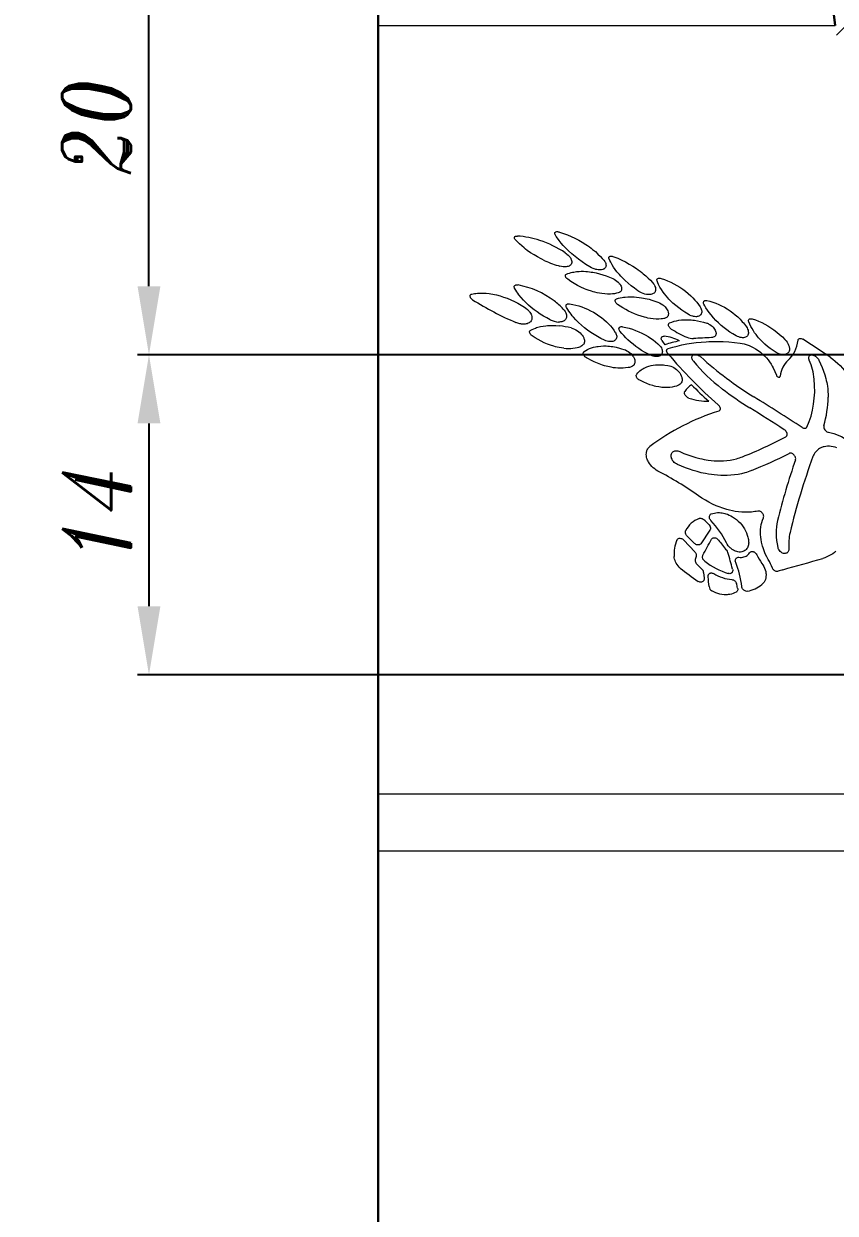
# Model space of a CAD drawing. Extents: x -180 to 858, y -94 to 522.
# Drawn here: x 64.2 to 99.7, y 164.9 to 217 of the extents above; entities that cross this region are included whole.
import ezdxf

# ---------------------------------------------------------------- set-up
doc = ezdxf.new("R2010")
doc.units = 0
doc.header["$LTSCALE"] = 7
doc.header["$MEASUREMENT"] = 0
doc.layers.get('0').update_dxf_attribs({"linetype": 'CONTINUOUS', "lineweight": 15})
doc.layers.add('3', color=3, linetype='CONTINUOUS', lineweight=30)
doc.layers.add('8', color=250, linetype='CONTINUOUS', lineweight=15)
doc.styles.add('ITALICT', font='ITALICT.shx', dxfattribs={"width": 0.8, "height": 3})
doc.dimstyles.get("Standard").update_dxf_attribs({"dimtxt": 3, "dimasz": 3, "dimexe": 0.5, "dimexo": 0.5, "dimgap": 0.8, "dimtad": 1, "dimdsep": 46, "dimtxsty": 'ITALICT', "dimcen": 0.09, "dimazin": 2, "dimtfac": 1, "dimtmove": 0, "dimatfit": 3, "dimfxl": 1, "dimtolj": 1, "dimtzin": 0, "dimarcsym": 0})

# ---------------------------------------------------------------- blocks, each defined once
blk = doc.blocks.new('*D28')
at = {"color": 0, "lineweight": -2, "transparency": 16777216}
for p, q in [((74.189, 279.468), (50.638, 279.468)), ((51.138, 276.468), (51.138, 35.768)), ((79.226, 32.768), (50.638, 32.768))]:
    blk.add_line(p, q, dxfattribs=at)
at = {"color": 0, "transparency": 16777216}
for points in [[(50.638, 276.468), (51.638, 276.468), (51.138, 279.468)], [(50.638, 35.768), (51.638, 35.768), (51.138, 32.768)]]:
    blk.add_solid(points, dxfattribs=at)
at = {"color": 0, "transparency": 16777216, "insert": (48.838, 156.118), "char_height": 3, "attachment_point": 5, "rotation": 90, "style": 'ITALICT'}
blk.add_mtext('\\A1;246.7{}{\\H0.71x;\\C3;%%p0.05}', dxfattribs=at)
blk = doc.blocks.new('*D42')
at = {"color": 0, "lineweight": -2, "transparency": 16777216}
for p, q in [((50.638, 279.468), (41.031, 279.468)), ((41.531, 276.468), (41.531, 5.318)), ((79.226, 2.318), (41.031, 2.318))]:
    blk.add_line(p, q, dxfattribs=at)
at = {"color": 0, "transparency": 16777216}
for points in [[(41.031, 276.468), (42.031, 276.468), (41.531, 279.468)], [(41.031, 5.318), (42.031, 5.318), (41.531, 2.318)]]:
    blk.add_solid(points, dxfattribs=at)
at = {"color": 0, "transparency": 16777216, "insert": (38.246, 140.893), "char_height": 3, "attachment_point": 5, "rotation": 90, "style": 'ITALICT'}
blk.add_mtext('\\A1;277.15{}{\\H0.71x;\\C3;\\S+0.08^ -0.07;}', dxfattribs=at)
blk = doc.blocks.new('*D44')
at = {"color": 0, "lineweight": -2, "transparency": 16777216}
blk.add_line((152.726, 168.994), (132.767, 168.994), dxfattribs=at)
at = {"color": 0, "transparency": 16777216}
blk.add_solid([(152.726, 169.494), (152.726, 168.494), (155.726, 168.994)], dxfattribs=at)
at = {"color": 0, "transparency": 16777216, "insert": (138.024, 171.294), "char_height": 3, "attachment_point": 5, "style": 'ITALICT'}
blk.add_mtext('\\A1;%%c152', dxfattribs=at)
blk = doc.blocks.new('*D57')
at = {"color": 0, "lineweight": -2, "transparency": 16777216}
for p, q in [((106.239, 279.356), (97.935, 277.439)), ((99.097, 274.628), (118.748, 189.513)), ((127.239, 188.395), (118.935, 186.478))]:
    blk.add_line(p, q, dxfattribs=at)
at = {"color": 0, "transparency": 16777216}
for points in [[(99.585, 274.741), (98.61, 274.516), (98.423, 277.551)], [(119.235, 189.626), (118.26, 189.401), (119.423, 186.59)]]:
    blk.add_solid(points, dxfattribs=at)
at = {"color": 0, "transparency": 16777216, "insert": (106.181, 254.172), "char_height": 3, "attachment_point": 5, "rotation": 283, "style": 'ITALICT'}
blk.add_mtext('\\A1;93.4', dxfattribs=at)
blk = doc.blocks.new('*D99')
at = {"color": 0, "lineweight": -2, "transparency": 16777216}
for p, q in [((98.54, 222.468), (69.189, 222.468)), ((69.689, 205.468), (69.689, 219.468)), ((108.243, 202.468), (69.189, 202.468))]:
    blk.add_line(p, q, dxfattribs=at)
at = {"color": 0, "transparency": 16777216}
for points in [[(69.189, 219.468), (70.189, 219.468), (69.689, 222.468)], [(69.189, 205.468), (70.189, 205.468), (69.689, 202.468)]]:
    blk.add_solid(points, dxfattribs=at)
at = {"color": 0, "transparency": 16777216, "insert": (67.389, 212.468), "char_height": 3, "attachment_point": 5, "rotation": 90, "style": 'ITALICT'}
blk.add_mtext('\\A1;20', dxfattribs=at)
blk = doc.blocks.new('*D100')
at = {"color": 0, "lineweight": -2, "transparency": 16777216}
for p, q in [((108.243, 202.468), (69.189, 202.468)), ((69.689, 199.468), (69.689, 191.468)), ((113.517, 188.468), (69.189, 188.468))]:
    blk.add_line(p, q, dxfattribs=at)
at = {"color": 0, "transparency": 16777216}
for points in [[(69.189, 199.468), (70.189, 199.468), (69.689, 202.468)], [(69.189, 191.468), (70.189, 191.468), (69.689, 188.468)]]:
    blk.add_solid(points, dxfattribs=at)
at = {"color": 0, "transparency": 16777216, "insert": (67.389, 195.468), "char_height": 3, "attachment_point": 5, "rotation": 90, "style": 'ITALICT'}
blk.add_mtext('\\A1;14', dxfattribs=at)

msp = doc.modelspace()

# ---------------------------------------------------------------- hatches: boundary and pattern name
at = {"layer": '8'}
h = msp.add_hatch(dxfattribs=at)
h.set_pattern_fill('ANSI31', color=256, scale=15)
h.paths.add_polyline_path([(119.6303, 209.1256), (108.9316, 202.1732, -0.1018383), (113.9639, 188.8142), (123.9633, 190.3573)])
h.paths.add_polyline_path([(116.1474, 224.2116), (99.0824, 222.1209), (99.7259, 216.8683, 0.1692406), (103.8513, 208.4829, -0.0524267), (108.552, 202.7614), (119.4627, 209.8516)])
h.paths.add_polyline_path([(111.3618, 244.9405), (96.5095, 243.1209), (98.9972, 222.8157), (115.9891, 224.8974)])
h.paths.add_polyline_path([(106.5761, 265.6694), (93.9367, 264.1209), (96.4244, 243.8157), (111.2034, 245.6263)])
h.paths.add_polyline_path([(105.3588, 270.9422), (104.628, 270.7735), (102.6207, 279.4683), (95.551, 279.4683, -0.4480524), (92.4524, 276.2359), (93.8515, 264.8157), (106.4178, 266.3552)])
h.paths.add_polyline_path([(124.4759, 271.4683), (123.7259, 271.4683), (123.7259, 279.4683), (111.2259, 279.4683), (110.9052, 279.1475), (112.423, 272.5731), (111.6922, 272.4044), (124.4759, 217.0321)])
h.paths.add_polyline_path([(103.3904, 279.4683), (102.6207, 279.4683), (104.628, 270.7735), (105.3588, 270.9422)], flags=17)
h.paths.add_polyline_path([(110.9052, 279.1475), (110.2798, 278.5222), (111.6922, 272.4044), (112.423, 272.5731)])
h.paths.add_polyline_path([(124.4759, 279.4683), (123.7259, 279.4683), (123.7259, 271.4683), (124.4759, 271.4683)], flags=17)
h.paths.add_polyline_path([(102.9455, 258.1823), (105.0312, 249.1485), (109.4158, 250.1607), (107.3302, 259.1945)], flags=24)
h.paths.add_polyline_path([(116.0254, 261.8609), (122.6255, 262.6129), (122.1161, 267.084), (115.516, 266.332)], flags=24)
h.paths.add_polyline_path([(98.469, 232.1671), (107.6142, 234.2784), (106.6019, 238.663), (97.4567, 236.5517)], flags=24)

# ---------------------------------------------------------------- linework, layer by layer
at = {"layer": '3'}
for p, q in [((79.7259, 279.4683), (79.7259, 2.3183)), ((92.3259, 277.2683), (99.7259, 216.8683))]:
    msp.add_line(p, q, dxfattribs=at)
at = {"layer": '8'}
for p, q in [((79.7259, 216.8683), (99.7259, 216.8683)), ((97.0053, 201.8948), (97.1498, 201.5757)), ((94.2408, 194.8023), (93.8462, 194.2083)), ((93.0928, 194.3685), (93.5774, 193.8568)), ((93.5729, 194.2194), (93.2427, 194.5399)), ((93.6381, 193.652), (93.6006, 193.5229)), ((93.6723, 193.3048), (93.8888, 193.0982)), ((93.9648, 192.9445), (93.9872, 192.6932)), ((79.7259, 183.2683), (114.4009, 183.2683)), ((79.7259, 180.7683), (114.4009, 180.7683))]:
    msp.add_line(p, q, dxfattribs=at)
for points in [[(85.7284, 207.4995), (85.7139, 207.517), (85.7015, 207.5358), (85.6936, 207.5515), (85.688, 207.5673), (85.6849, 207.5847), (85.6857, 207.6012), (85.6887, 207.6123), (85.6937, 207.6227), (85.7006, 207.6321), (85.7092, 207.6403), (85.7308, 207.653), (85.7489, 207.6593), (85.7685, 207.6633), (85.792, 207.6654), (85.8159, 207.6651)], [(87.4664, 207.7271), (87.4541, 207.7529), (87.4504, 207.7662), (87.4485, 207.7793), (87.4488, 207.7919), (87.4512, 207.8036), (87.4557, 207.814), (87.4621, 207.8234), (87.4703, 207.8318), (87.48, 207.8391), (87.5031, 207.8499), (87.5342, 207.8567), (87.5678, 207.8581), (87.6029, 207.8549), (87.6332, 207.8491), (87.6634, 207.8408)], [(88.98, 206.3194), (88.8132, 206.4237), (88.6504, 206.5332), (88.4922, 206.6479), (88.3391, 206.7675), (88.1916, 206.8918), (88.0505, 207.0206), (87.9825, 207.0865), (87.9164, 207.1535), (87.821, 207.2557), (87.7305, 207.36), (87.6454, 207.4663), (87.5661, 207.5742), (87.5146, 207.6504), (87.4664, 207.7271)], [(87.6634, 207.8408), (87.8337, 207.7832), (88.0027, 207.7188), (88.17, 207.6476), (88.3352, 207.5698), (88.4976, 207.4853), (88.6568, 207.3944), (88.8121, 207.2969), (88.8886, 207.2454), (88.9639, 207.1923), (89.0367, 207.1383), (89.1081, 207.0828), (89.2275, 206.9836), (89.342, 206.8797), (89.4506, 206.7715), (89.5267, 206.6889), (89.5987, 206.6042)], [(87.0212, 206.5869), (86.8587, 206.6653), (86.6995, 206.7501), (86.5441, 206.8409), (86.3932, 206.9375), (86.2472, 207.0396), (86.1763, 207.0927), (86.1069, 207.1471), (86.0059, 207.2311), (85.9087, 207.3179), (85.8161, 207.4074), (85.7284, 207.4995)], [(87.9126, 206.929), (87.9495, 206.9027), (87.985, 206.8749), (88.03, 206.8353), (88.0713, 206.7933), (88.1083, 206.7493), (88.1285, 206.7211), (88.1466, 206.6922), (88.1603, 206.667), (88.172, 206.6413), (88.1862, 206.5995), (88.194, 206.5579), (88.1948, 206.5175), (88.1924, 206.498), (88.1881, 206.4792), (88.1767, 206.4493), (88.1603, 206.422), (88.1392, 206.3977), (88.1138, 206.3766), (88.0948, 206.3644), (88.0745, 206.3537), (88.0301, 206.3367), (87.9876, 206.3264), (87.9429, 206.3201), (87.8964, 206.3178), (87.8607, 206.3184), (87.8245, 206.3209), (87.7512, 206.3313), (87.6778, 206.348)], [(89.5987, 206.6042), (89.6356, 206.5538), (89.6512, 206.5277), (89.6648, 206.5012), (89.6807, 206.461), (89.6905, 206.4209), (89.6938, 206.3817), (89.6899, 206.3442), (89.6829, 206.3194), (89.6722, 206.2962), (89.6583, 206.275), (89.6457, 206.2604), (89.6315, 206.2471), (89.6135, 206.2336), (89.5939, 206.2217), (89.5722, 206.2114), (89.5491, 206.2027), (89.5002, 206.1908), (89.4479, 206.1849), (89.397, 206.1845), (89.3448, 206.1887), (89.2916, 206.197), (89.2516, 206.2059), (89.2115, 206.2168), (89.1321, 206.2442), (89.0546, 206.2786), (88.98, 206.3194)], [(89.8266, 206.661), (89.818, 206.6877), (89.8162, 206.701), (89.8164, 206.7139), (89.8185, 206.7262), (89.8226, 206.7374), (89.8289, 206.7481), (89.8373, 206.7576), (89.8481, 206.7661), (89.8605, 206.773), (89.8742, 206.7784), (89.8891, 206.7822), (89.9214, 206.7855), (89.9559, 206.7836), (89.9986, 206.7755), (90.0409, 206.7618)], [(91.0796, 205.2737), (90.9342, 205.3786), (90.7931, 205.4885), (90.657, 205.6033), (90.5262, 205.7226), (90.4016, 205.8463), (90.3405, 205.911), (90.2812, 205.9767), (90.2265, 206.0405), (90.1736, 206.105), (90.0966, 206.2054), (90.0248, 206.3075), (89.9586, 206.4108), (89.8985, 206.5154), (89.8609, 206.5881), (89.8266, 206.661)], [(90.0409, 206.7618), (90.2115, 206.6914), (90.3803, 206.6142), (90.5467, 206.5303), (90.7104, 206.4397), (90.8708, 206.3426), (91.0273, 206.239), (91.105, 206.184), (91.1814, 206.1274), (91.2544, 206.0709), (91.326, 206.0129), (91.4322, 205.9219), (91.5348, 205.8276), (91.6334, 205.7301), (91.7276, 205.6295)], [(87.9625, 205.9962), (88.0292, 206.0234), (88.0983, 206.0471), (88.1696, 206.0675), (88.2244, 206.0805), (88.2803, 206.0917), (88.3945, 206.1088), (88.5117, 206.119), (88.6111, 206.1225), (88.7119, 206.1218), (88.8137, 206.1168), (88.8904, 206.1105), (88.9674, 206.102), (89.0452, 206.0913), (89.1232, 206.0785), (89.2687, 206.0492), (89.4145, 206.0131), (89.5602, 205.9702), (89.7051, 205.921), (89.8485, 205.8657), (89.9901, 205.8045)], [(85.6942, 205.3781), (85.6819, 205.4049), (85.6756, 205.4326), (85.6752, 205.4462), (85.6768, 205.4591), (85.6804, 205.4709), (85.6858, 205.4819), (85.6932, 205.4919), (85.7023, 205.5007), (85.7255, 205.515), (85.7528, 205.5241), (85.7822, 205.5281), (85.8135, 205.5279), (85.8454, 205.524)], [(88.0156, 205.7738), (87.9808, 205.8023), (87.951, 205.8344), (87.9385, 205.8516), (87.9282, 205.8695), (87.9177, 205.8959), (87.9133, 205.9225), (87.9139, 205.9352), (87.9163, 205.9472), (87.9261, 205.9674), (87.942, 205.984), (87.9625, 205.9962)], [(90.2272, 205.18), (90.1457, 205.1596), (90.0612, 205.1441), (89.9742, 205.1335), (89.885, 205.1276), (89.8246, 205.1261), (89.7634, 205.1266), (89.6395, 205.1332), (89.5139, 205.147), (89.4128, 205.1629), (89.3113, 205.1829), (89.2098, 205.2068), (89.1338, 205.2273), (89.058, 205.2497), (88.9073, 205.3004), (88.8289, 205.33), (88.7511, 205.3615), (88.597, 205.4303), (88.4458, 205.5063), (88.298, 205.5892), (88.1544, 205.6784), (88.0156, 205.7738)], [(89.9901, 205.8045), (90.0516, 205.7735), (90.111, 205.7377), (90.1672, 205.6975), (90.225, 205.6479), (90.2516, 205.6213), (90.2764, 205.5936), (90.3064, 205.555), (90.3321, 205.515), (90.3528, 205.4739), (90.3674, 205.434), (90.376, 205.3943), (90.378, 205.3552), (90.373, 205.3176), (90.3646, 205.2913), (90.3522, 205.267), (90.3362, 205.2452), (90.3223, 205.2309), (90.3068, 205.218), (90.2888, 205.206), (90.2693, 205.1957), (90.2272, 205.18)], [(91.7276, 205.6295), (91.774, 205.5726), (91.7945, 205.5428), (91.8129, 205.5124), (91.8375, 205.4627), (91.855, 205.4123), (91.8611, 205.3863), (91.865, 205.3607), (91.8664, 205.3372), (91.8659, 205.3143), (91.8635, 205.2932), (91.8591, 205.2728), (91.8504, 205.247), (91.8384, 205.2228), (91.8232, 205.2005), (91.8099, 205.1852), (91.795, 205.1711), (91.7609, 205.1469), (91.7278, 205.1304), (91.6918, 205.1178), (91.6534, 205.1091), (91.6235, 205.1049), (91.5926, 205.1027), (91.5288, 205.1037), (91.46, 205.1123), (91.3903, 205.1277), (91.3206, 205.1494), (91.2519, 205.1769), (91.1927, 205.2054), (91.1352, 205.2378), (91.0796, 205.2737)], [(91.9289, 205.7016), (91.9218, 205.7293), (91.9208, 205.743), (91.9217, 205.7562), (91.9246, 205.7686), (91.9293, 205.7799), (91.9356, 205.7898), (91.9435, 205.7985), (91.9637, 205.8126), (91.9878, 205.8215), (92.0046, 205.8246), (92.0225, 205.826), (92.0449, 205.8254), (92.0679, 205.8225), (92.1102, 205.8121)], [(93.2836, 204.2415), (93.1433, 204.3283), (93.0065, 204.4212), (92.8736, 204.52), (92.7453, 204.6243), (92.6222, 204.7337), (92.5048, 204.8478), (92.4485, 204.9065), (92.3939, 204.9663), (92.324, 205.0475), (92.2576, 205.1304), (92.1949, 205.2147), (92.1221, 205.3223), (92.056, 205.4319), (91.9976, 205.5427), (91.9609, 205.6221), (91.9289, 205.7016)], [(92.1102, 205.8121), (92.2495, 205.7638), (92.3878, 205.7089), (92.5248, 205.6474), (92.6598, 205.5797), (92.7926, 205.5058), (92.9225, 205.4259), (93.0492, 205.3403), (93.1719, 205.249), (93.2902, 205.1523), (93.4034, 205.0504), (93.4957, 204.9594), (93.5835, 204.8647), (93.6664, 204.7667), (93.7436, 204.6659), (93.8144, 204.5626)], [(83.8556, 204.8789), (83.8163, 204.9109), (83.7978, 204.9296), (83.7813, 204.9493), (83.7685, 204.9679), (83.7579, 204.9872), (83.7471, 205.0177), (83.7445, 205.0336), (83.7441, 205.0491), (83.746, 205.0633), (83.7502, 205.0766), (83.7565, 205.0885), (83.7649, 205.0994), (83.7755, 205.1092), (83.7878, 205.1177), (83.8154, 205.1297)], [(83.8154, 205.1297), (83.8742, 205.1409), (83.934, 205.1501), (83.9977, 205.1579), (84.0624, 205.1636), (84.1899, 205.1691), (84.3194, 205.1677), (84.4501, 205.1596), (84.5816, 205.1452), (84.6587, 205.1341), (84.7358, 205.1209), (84.8168, 205.1051), (84.8976, 205.0871), (85.0547, 205.0463), (85.2106, 204.9983), (85.3694, 204.9415), (85.5264, 204.8773), (85.6807, 204.8061), (85.832, 204.7281), (85.9795, 204.6435), (86.1228, 204.5524)], [(87.2446, 204.006), (87.0991, 204.0827), (86.9567, 204.1646), (86.8176, 204.2517), (86.6823, 204.3436), (86.5511, 204.4402), (86.4244, 204.5413), (86.3025, 204.6466), (86.1862, 204.7559), (86.078, 204.8668), (85.9758, 204.9815), (85.8806, 205.0994), (85.8358, 205.1595), (85.7931, 205.2203), (85.7418, 205.2987), (85.6942, 205.3781)], [(90.158, 204.9188), (90.2367, 204.9414), (90.3174, 204.9605), (90.3998, 204.9762), (90.4626, 204.9857), (90.5263, 204.9934), (90.6558, 205.0034), (90.7875, 205.0064), (90.9212, 205.0026), (91.0291, 204.9949), (91.1378, 204.9831), (91.2469, 204.9675), (91.328, 204.9534), (91.4092, 204.9373), (91.4925, 204.9187), (91.5759, 204.898), (91.705, 204.8619), (91.8337, 204.8209), (91.9617, 204.7753)], [(86.1228, 204.5524), (86.1895, 204.504), (86.2517, 204.4507), (86.3083, 204.3928), (86.3341, 204.3622), (86.358, 204.3307), (86.3863, 204.2874), (86.4103, 204.2429), (86.4293, 204.1975), (86.444, 204.1454), (86.4484, 204.1193), (86.4507, 204.0936), (86.4498, 204.0555), (86.4438, 204.0188), (86.4324, 203.9839), (86.4158, 203.9513), (86.3919, 203.9191), (86.3624, 203.8907), (86.3281, 203.8667), (86.2897, 203.847), (86.2461, 203.8312), (86.1998, 203.8201), (86.1516, 203.8133), (86.116, 203.8111), (86.08, 203.8109), (86.0402, 203.8128), (86.0001, 203.8169), (85.9585, 203.8232), (85.9168, 203.8317), (85.8728, 203.8427), (85.8291, 203.8559), (85.7455, 203.8869)], [(87.9644, 204.5429), (87.9513, 204.5703), (87.944, 204.5988), (87.9429, 204.6128), (87.9437, 204.6262), (87.9463, 204.6385), (87.9508, 204.6501), (87.9571, 204.6608), (87.9652, 204.6704), (87.9863, 204.6864), (88.012, 204.6972), (88.0402, 204.7028), (88.0706, 204.7038), (88.1018, 204.7009)], [(89.6208, 203.112), (89.4669, 203.1874), (89.316, 203.2693), (89.1684, 203.3574), (89.0245, 203.4514), (88.8849, 203.551), (88.7499, 203.6559), (88.6201, 203.7657), (88.4958, 203.8803), (88.3796, 203.9976), (88.2696, 204.1192), (88.2172, 204.1816), (88.1667, 204.2448), (88.1185, 204.3088), (88.0723, 204.3736), (88.0164, 204.4577), (87.9644, 204.5429)], [(88.1018, 204.7009), (88.2346, 204.6771), (88.3674, 204.6465), (88.4997, 204.6092), (88.6312, 204.5656), (88.7614, 204.5159), (88.89, 204.4602), (89.0165, 204.3988), (89.1406, 204.3318), (89.2617, 204.2594), (89.3794, 204.1818), (89.4933, 204.099), (89.6029, 204.0113), (89.7076, 203.9188), (89.8069, 203.8217), (89.8881, 203.734), (89.9644, 203.6431), (90.0352, 203.5493), (90.1, 203.4529)], [(90.2009, 204.6754), (90.1714, 204.6991), (90.145, 204.7257), (90.1227, 204.7544), (90.1064, 204.7838), (90.0963, 204.8144), (90.094, 204.8295), (90.0939, 204.8441), (90.097, 204.8617), (90.1037, 204.8778), (90.1139, 204.8919), (90.1337, 204.908), (90.158, 204.9188)], [(92.2225, 204.0546), (92.1677, 204.0468), (92.1121, 204.041), (91.9985, 204.0349), (91.8823, 204.0361), (91.7642, 204.0441), (91.6446, 204.0588), (91.5241, 204.0797), (91.4515, 204.0951), (91.3789, 204.1126), (91.2338, 204.1537), (91.0893, 204.2023), (90.9459, 204.2581), (90.8041, 204.3207), (90.6788, 204.3823), (90.5554, 204.4489), (90.4343, 204.5201), (90.316, 204.5957), (90.2009, 204.6754)], [(91.9617, 204.7753), (92.0357, 204.7434), (92.1075, 204.7042), (92.1757, 204.6582), (92.2081, 204.6328), (92.2391, 204.606), (92.278, 204.5681), (92.3137, 204.5281), (92.3454, 204.486), (92.3751, 204.4381), (92.3987, 204.3888), (92.4152, 204.3389), (92.4205, 204.3141), (92.4236, 204.2895), (92.4241, 204.2514), (92.4187, 204.2149), (92.4073, 204.1809), (92.3901, 204.1499), (92.368, 204.1231), (92.3411, 204.1003), (92.3101, 204.0818), (92.2758, 204.0676), (92.2497, 204.06), (92.2225, 204.0546)], [(93.8144, 204.5626), (93.842, 204.5152), (93.8636, 204.4666), (93.8784, 204.4178), (93.8831, 204.3936), (93.8857, 204.3699), (93.8852, 204.3291), (93.8783, 204.2907), (93.8647, 204.2554), (93.8449, 204.224), (93.8191, 204.197), (93.7892, 204.1755), (93.7549, 204.1587), (93.7172, 204.1467), (93.6767, 204.1393), (93.6485, 204.1369), (93.6196, 204.1364), (93.5603, 204.141), (93.5256, 204.1467), (93.4905, 204.1546), (93.4203, 204.1765), (93.3509, 204.2057), (93.2836, 204.2415)], [(93.9786, 204.6902), (93.9667, 204.7186), (93.9605, 204.7473), (93.9612, 204.7742), (93.9684, 204.7968), (93.9821, 204.8158), (94.0007, 204.83), (94.024, 204.8394), (94.0505, 204.844), (94.0788, 204.8439), (94.1075, 204.8398)], [(95.3859, 203.3018), (95.2498, 203.3813), (95.1163, 203.4671), (94.9858, 203.5588), (94.859, 203.6561), (94.7362, 203.7585), (94.6179, 203.8657), (94.5047, 203.9774), (94.397, 204.0932), (94.2954, 204.2126), (94.2147, 204.3165), (94.1391, 204.4226), (94.0692, 204.5305), (94.0222, 204.6101), (93.9786, 204.6902)], [(94.1075, 204.8398), (94.2371, 204.8093), (94.3669, 204.7711), (94.4963, 204.7255), (94.6249, 204.6729), (94.7522, 204.6133), (94.8776, 204.5471), (95.0006, 204.4745), (95.1207, 204.3958), (95.2374, 204.3111), (95.3502, 204.2209), (95.4583, 204.1253), (95.5613, 204.0247), (95.66, 203.9179), (95.7073, 203.8622), (95.7529, 203.8055), (95.7959, 203.7488), (95.8369, 203.6912)], [(87.8214, 204.4694), (87.8635, 204.4196), (87.9001, 204.3669), (87.93, 204.3121), (87.9496, 204.2638), (87.9623, 204.2151), (87.966, 204.1908), (87.9677, 204.1668), (87.9668, 204.1353), (87.9621, 204.1048), (87.9537, 204.0756), (87.9382, 204.0423), (87.9174, 204.012), (87.8915, 203.9852), (87.8611, 203.9621), (87.8387, 203.9488), (87.8149, 203.9374), (87.7889, 203.9275), (87.7617, 203.9194), (87.7053, 203.9087), (87.6631, 203.905), (87.6202, 203.9045)], [(92.4775, 203.8623), (92.5737, 203.9017), (92.6739, 203.9346), (92.7778, 203.9612), (92.8848, 203.9815), (92.9945, 203.9958), (93.0877, 204.0032), (93.1822, 204.0065), (93.2778, 204.0059), (93.3493, 204.003), (93.4212, 203.998), (93.4953, 203.9908), (93.5697, 203.9815), (93.7019, 203.96), (93.8343, 203.9324), (93.9668, 203.8988), (94.0994, 203.8592)], [(95.941, 203.9061), (95.9323, 203.9351), (95.9296, 203.9637), (95.9335, 203.99), (95.9435, 204.0115), (95.9592, 204.0285), (95.9795, 204.0405), (96.004, 204.0476), (96.0311, 204.0496), (96.0597, 204.0469), (96.0888, 204.04)], [(96.0888, 204.04), (96.2294, 203.9932), (96.3695, 203.9387), (96.5086, 203.8767), (96.6462, 203.8074), (96.7817, 203.7312), (96.9148, 203.6482), (97.0449, 203.5587), (97.1715, 203.463), (97.2941, 203.3615), (97.4123, 203.2544), (97.5254, 203.142)], [(86.4616, 203.299), (86.4243, 203.3287), (86.406, 203.3468), (86.3895, 203.366), (86.3776, 203.3827), (86.3673, 203.4001), (86.3551, 203.4289), (86.349, 203.4585), (86.3487, 203.4729), (86.3503, 203.4867), (86.359, 203.5106), (86.3747, 203.5312), (86.3959, 203.5468)], [(86.3959, 203.5468), (86.4617, 203.5807), (86.5299, 203.6115), (86.6002, 203.6392), (86.6543, 203.658), (86.7094, 203.675), (86.8224, 203.7041), (86.9387, 203.7266), (87.0576, 203.7428), (87.1299, 203.7495), (87.2029, 203.7541), (87.2766, 203.7566), (87.3508, 203.7571), (87.5001, 203.7521), (87.6534, 203.7391)], [(88.1667, 203.6429), (88.238, 203.6208), (88.308, 203.5926), (88.376, 203.5587), (88.4412, 203.5195), (88.5029, 203.4753), (88.5604, 203.4265), (88.6126, 203.3734), (88.6529, 203.3242), (88.6878, 203.2722), (88.717, 203.2163), (88.7287, 203.1878), (88.7382, 203.159), (88.7479, 203.1159), (88.7518, 203.0733), (88.7495, 203.0319), (88.7408, 202.9924), (88.7305, 202.9653), (88.7169, 202.94), (88.7002, 202.9166), (88.6856, 202.9005), (88.6695, 202.8856), (88.6329, 202.86), (88.5915, 202.8399)], [(90.1, 203.4529), (90.116, 203.4257), (90.1299, 203.3979), (90.145, 203.3602), (90.1555, 203.3223), (90.1611, 203.2846), (90.1611, 203.2446), (90.1545, 203.2065), (90.1411, 203.1709), (90.1212, 203.139), (90.0953, 203.1116), (90.0641, 203.0888), (90.0285, 203.0709), (89.9894, 203.0581), (89.9618, 203.0523), (89.9332, 203.0485), (89.9022, 203.0468), (89.8705, 203.0471), (89.8079, 203.0535), (89.7448, 203.0669), (89.6822, 203.0866), (89.6208, 203.112)], [(90.3026, 203.5041), (90.2816, 203.5356), (90.2667, 203.5691), (90.2622, 203.586), (90.2599, 203.6027), (90.2605, 203.6231), (90.2653, 203.6424), (90.2741, 203.6598), (90.2831, 203.6711), (90.294, 203.6808), (90.3068, 203.689), (90.321, 203.6954), (90.3521, 203.7031), (90.3859, 203.7047), (90.4208, 203.7009)], [(91.6567, 202.4487), (91.5198, 202.5149), (91.3851, 202.5871), (91.2532, 202.665), (91.1243, 202.7483), (90.9987, 202.8366), (90.877, 202.9297), (90.7594, 203.0274), (90.6464, 203.1294), (90.5544, 203.219), (90.4662, 203.3116), (90.382, 203.4068), (90.3026, 203.5041)], [(90.4208, 203.7009), (90.564, 203.6712), (90.7068, 203.6341), (90.8491, 203.5897), (90.9902, 203.5383), (91.1297, 203.4803), (91.2671, 203.4157), (91.4022, 203.3449), (91.5344, 203.2679), (91.6468, 203.1961), (91.7565, 203.1199), (91.8631, 203.0394), (91.9662, 202.9549)], [(92.5515, 203.5986), (92.5195, 203.622), (92.4903, 203.6488), (92.4652, 203.6782), (92.4456, 203.7091), (92.4319, 203.7417), (92.4277, 203.7581), (92.4256, 203.7741), (92.4257, 203.789), (92.4278, 203.8033), (92.432, 203.8165), (92.4382, 203.8286), (92.4459, 203.8391), (92.4551, 203.8483), (92.4775, 203.8623)], [(94.0994, 203.8592), (94.1324, 203.8475), (94.1652, 203.8338), (94.1984, 203.8176), (94.2311, 203.7994), (94.2927, 203.7585), (94.3365, 203.723), (94.3771, 203.6843), (94.4138, 203.6426), (94.4459, 203.5983), (94.4719, 203.5534), (94.4918, 203.5073), (94.5048, 203.4607), (94.5084, 203.4375), (94.5099, 203.4145), (94.5094, 203.3927), (94.5068, 203.3716), (94.5026, 203.3527), (94.4965, 203.3349), (94.485, 203.3119), (94.4703, 203.2913), (94.4525, 203.273), (94.422, 203.2512), (94.3868, 203.2354), (94.3481, 203.2253), (94.3066, 203.2209)], [(95.8369, 203.6912), (95.8669, 203.6434), (95.8917, 203.594), (95.9105, 203.5439), (95.9225, 203.4943), (95.9272, 203.4479), (95.9247, 203.4035), (95.9206, 203.3818), (95.9147, 203.3611), (95.9072, 203.3423), (95.8981, 203.3247), (95.8793, 203.2981), (95.8563, 203.2749), (95.8294, 203.2554), (95.7995, 203.24), (95.759, 203.2267), (95.7148, 203.2191), (95.6681, 203.2173), (95.62, 203.2209), (95.5616, 203.2317), (95.5023, 203.2493), (95.4434, 203.2728), (95.3859, 203.3018)], [(97.1388, 202.5723), (97.0099, 202.6533), (96.8841, 202.7415), (96.762, 202.8366), (96.6441, 202.9379), (96.5312, 203.0451), (96.4239, 203.1574), (96.3726, 203.2154), (96.3229, 203.2744), (96.2595, 203.3548), (96.1995, 203.4366), (96.1431, 203.5199), (96.0843, 203.6151), (96.0308, 203.7114), (95.9829, 203.8085), (95.941, 203.9061)], [(87.8421, 202.7585), (87.7463, 202.7706), (87.6502, 202.7868), (87.5541, 202.8069), (87.4821, 202.8244), (87.4103, 202.844), (87.2675, 202.8889), (87.1263, 202.9412), (86.9872, 203.0004), (86.8508, 203.0662), (86.7175, 203.1381), (86.5876, 203.2158), (86.4616, 203.299)], [(91.9662, 202.9549), (92.0108, 202.9134), (92.0515, 202.8684), (92.0872, 202.8204), (92.1166, 202.7705), (92.1386, 202.7207), (92.1469, 202.6955), (92.1532, 202.6703), (92.1584, 202.6369), (92.1596, 202.604), (92.1567, 202.5722), (92.1482, 202.5376), (92.1342, 202.5056), (92.1148, 202.4769), (92.0905, 202.4519), (92.0618, 202.4311), (92.0427, 202.4207), (92.0223, 202.4118), (91.9987, 202.4039), (91.9741, 202.3979), (91.9229, 202.3914), (91.8696, 202.3918), (91.8151, 202.3984), (91.76, 202.4108), (91.7079, 202.4276), (91.6567, 202.4487)], [(92.1391, 203.1009), (92.1292, 203.1191), (92.1213, 203.138), (92.1144, 203.1636), (92.1122, 203.1886), (92.1153, 203.2118), (92.1248, 203.2343), (92.1405, 203.2534), (92.1612, 203.2678), (92.1854, 203.2771), (92.2122, 203.2817), (92.2405, 203.2818)], [(92.4141, 202.74), (92.6128, 202.8009), (92.8144, 202.8551), (93.0188, 202.9025), (93.2255, 202.9433), (93.4345, 202.9774), (93.6454, 203.0052), (93.8581, 203.0265), (94.0723, 203.0416), (94.1947, 203.0473), (94.3174, 203.0511), (94.442, 203.0528), (94.5668, 203.0526), (94.816, 203.0462), (95.0661, 203.032), (95.317, 203.01), (95.5684, 202.9804)], [(95.5684, 202.9804), (95.6529, 202.9664), (95.7381, 202.9472), (95.8234, 202.9227), (95.9085, 202.8934), (95.965, 202.8711), (96.0212, 202.8469), (96.1322, 202.7923), (96.2408, 202.7303), (96.3464, 202.6612), (96.4483, 202.5854), (96.5457, 202.5033), (96.6309, 202.4227), (96.7113, 202.3377), (96.7863, 202.2484), (96.8554, 202.1555), (96.918, 202.0593), (96.9643, 201.9777), (97.0053, 201.8948)], [(97.5254, 203.142), (97.5753, 203.0855), (97.6196, 203.0253), (97.657, 202.9629), (97.6729, 202.931), (97.6868, 202.8989), (97.6985, 202.8668), (97.7081, 202.8347), (97.7151, 202.8035), (97.7198, 202.7728), (97.7223, 202.7244), (97.7182, 202.6782), (97.7074, 202.6349), (97.6899, 202.5957), (97.6743, 202.5715), (97.6556, 202.5497), (97.6343, 202.5306), (97.6166, 202.518), (97.5976, 202.5069), (97.566, 202.4931), (97.5319, 202.4831), (97.4958, 202.4771), (97.4676, 202.475), (97.4387, 202.475), (97.3791, 202.4809), (97.318, 202.4944), (97.2567, 202.5147), (97.1972, 202.5407), (97.1388, 202.5723)], [(98.1045, 203.1134), (98.1102, 203.1357), (98.1211, 203.155), (98.1364, 203.1699), (98.1557, 203.1803), (98.1782, 203.1861), (98.2027, 203.1872), (98.2208, 203.1854), (98.2394, 203.1814), (98.2773, 203.1679), (98.3141, 203.1478)], [(88.8345, 202.3426), (88.8028, 202.3639), (88.7736, 202.3884), (88.748, 202.4156), (88.7336, 202.4344), (88.7212, 202.4543), (88.7084, 202.4821), (88.7006, 202.5104), (88.6988, 202.5379), (88.7006, 202.5516), (88.7042, 202.5648), (88.7097, 202.5774), (88.717, 202.5889), (88.7259, 202.5991), (88.7363, 202.608)], [(88.7363, 202.608), (88.8097, 202.6573), (88.8878, 202.7011), (88.9701, 202.7393), (89.0561, 202.772), (89.1455, 202.7992), (89.2377, 202.8211), (89.2941, 202.8317), (89.3513, 202.8404), (89.4677, 202.8525), (89.5862, 202.8576), (89.7063, 202.8559), (89.7765, 202.8519), (89.847, 202.8459), (89.9188, 202.8376), (89.9906, 202.8273), (90.1336, 202.8007), (90.2768, 202.7664), (90.3754, 202.7383), (90.4734, 202.7068)], [(90.4734, 202.7068), (90.5393, 202.6811), (90.6034, 202.6494), (90.665, 202.6123), (90.7232, 202.57), (90.7773, 202.5232), (90.8265, 202.4721), (90.8697, 202.4173), (90.8893, 202.3878), (90.9069, 202.3575), (90.9218, 202.3276), (90.9346, 202.2971), (90.9491, 202.2503), (90.9574, 202.2034), (90.9588, 202.1575), (90.9529, 202.1134), (90.9472, 202.0925), (90.9397, 202.0725), (90.9304, 202.0535), (90.9194, 202.0355), (90.9066, 202.0185), (90.8923, 202.0028), (90.8591, 201.9755), (90.8207, 201.9537), (90.7944, 201.9429), (90.7665, 201.9343)], [(92.3988, 202.5261), (92.3749, 202.5592), (92.3574, 202.5943), (92.3515, 202.6123), (92.3478, 202.6303), (92.3468, 202.6555), (92.3511, 202.6794), (92.3608, 202.7006), (92.3748, 202.7174), (92.3929, 202.7307), (92.4141, 202.74)], [(93.5169, 202.1946), (93.495, 202.2248), (93.4768, 202.2566), (93.4633, 202.2888), (93.455, 202.3213), (93.4523, 202.3554), (93.4536, 202.3718), (93.4567, 202.3877), (93.4617, 202.4025), (93.4685, 202.4164), (93.4825, 202.4357), (93.5002, 202.4517), (93.5212, 202.4641), (93.5391, 202.471), (93.5583, 202.476), (93.5794, 202.479), (93.6013, 202.4798), (93.6451, 202.4758), (93.6914, 202.4643), (93.7368, 202.446), (93.7809, 202.4216), (93.8105, 202.4011), (93.8383, 202.3784)], [(98.5901, 202.2383), (98.5813, 202.2622), (98.5747, 202.2862), (98.5698, 202.3181), (98.5695, 202.3488), (98.5741, 202.3772), (98.5843, 202.4036), (98.6001, 202.426), (98.6208, 202.4436), (98.6457, 202.4561), (98.6713, 202.4628), (98.6987, 202.4651), (98.7275, 202.4633), (98.7495, 202.4592), (98.7719, 202.453), (98.7959, 202.4442), (98.8199, 202.4332), (98.8669, 202.4055), (98.9106, 202.3714), (98.9412, 202.3415), (98.969, 202.3087), (98.9918, 202.2761), (99.0108, 202.2421)], [(90.7665, 201.9343), (90.7142, 201.9217), (90.6609, 201.9109), (90.5518, 201.8946), (90.4399, 201.8852), (90.3259, 201.8826), (90.2102, 201.8864), (90.1128, 201.8943), (90.0149, 201.9064), (89.9168, 201.9225), (89.8447, 201.9368), (89.7726, 201.953), (89.6974, 201.9721), (89.6224, 201.9933), (89.5466, 202.0168), (89.4712, 202.0423), (89.3218, 202.099), (89.1743, 202.1631), (89.029, 202.2342), (88.931, 202.2869), (88.8345, 202.3426)], [(91.0367, 201.6225), (91.0804, 201.6745), (91.1278, 201.7233), (91.1788, 201.7687), (91.2331, 201.8106), (91.2703, 201.8361), (91.3089, 201.8602), (91.3501, 201.8834), (91.3926, 201.905), (91.4794, 201.9426), (91.57, 201.9738), (91.6641, 201.9987), (91.7611, 202.0175), (91.8539, 202.0295), (91.9485, 202.0363), (92.0449, 202.0382), (92.1424, 202.0352), (92.2078, 202.0305), (92.2734, 202.0239), (92.4048, 202.0045)], [(92.4048, 202.0045), (92.4698, 201.9896), (92.5344, 201.9683), (92.5978, 201.9411), (92.6594, 201.9083), (92.7186, 201.8706), (92.7746, 201.8282), (92.8276, 201.7809), (92.876, 201.7296), (92.9192, 201.6747), (92.9565, 201.6166), (92.9862, 201.5573), (92.9981, 201.5271), (93.0079, 201.4968), (93.0174, 201.457), (93.0229, 201.4172), (93.0241, 201.3781), (93.0195, 201.3324), (93.0082, 201.2891), (92.99, 201.249), (92.9654, 201.2129), (92.9354, 201.1822), (92.9003, 201.1567), (92.8608, 201.1366)], [(99.0108, 202.2421), (99.0867, 202.0813), (99.1554, 201.9191), (99.2167, 201.7559), (99.2701, 201.592), (99.3157, 201.4279), (99.3354, 201.3455), (99.3531, 201.2633), (99.3685, 201.1818), (99.3818, 201.1006), (99.3978, 200.9787), (99.4087, 200.8577), (99.4147, 200.7376), (99.4155, 200.6188)], [(99.5045, 202.3617), (99.6187, 202.2798), (99.7297, 202.1914), (99.837, 202.0968), (99.9401, 201.9966), (100.0383, 201.8912), (100.1314, 201.781), (100.2187, 201.6665), (100.2999, 201.5482), (100.3743, 201.4267), (100.4416, 201.3026), (100.5013, 201.1765), (100.5282, 201.1128), (100.553, 201.0489), (100.5748, 200.9871), (100.5947, 200.925), (100.618, 200.8422), (100.6374, 200.7595), (100.6529, 200.6775)], [(91.1667, 201.3565), (91.1351, 201.3758), (91.1055, 201.3985), (91.0789, 201.4241), (91.0633, 201.4422), (91.0496, 201.4613), (91.0345, 201.488), (91.0235, 201.5156), (91.0175, 201.5436), (91.0172, 201.5723), (91.0237, 201.5993), (91.0367, 201.6225)], [(97.1498, 201.5757), (97.16, 201.5573), (97.1731, 201.5402), (97.1919, 201.522), (97.2133, 201.5073), (97.2359, 201.497), (97.2574, 201.492), (97.2781, 201.4924), (97.296, 201.4987), (97.3067, 201.5075), (97.3142, 201.5194), (97.318, 201.5336)], [(92.8608, 201.1366), (92.7743, 201.1043), (92.6839, 201.0784), (92.5901, 201.0588), (92.4936, 201.0456), (92.3947, 201.0383), (92.3109, 201.0369), (92.2261, 201.0395), (92.1406, 201.0459), (92.076, 201.0532), (92.0112, 201.0626), (91.8813, 201.0873), (91.8137, 201.1033), (91.7461, 201.1212), (91.6117, 201.1628), (91.4783, 201.2118), (91.3462, 201.2679), (91.2559, 201.3107), (91.1667, 201.3565)], [(93.3146, 200.5793), (93.2774, 200.5948), (93.2419, 200.6156), (93.2093, 200.6408), (93.1801, 200.6701), (93.1556, 200.7024), (93.1367, 200.7372), (93.1251, 200.7722), (93.1219, 200.7906), (93.1209, 200.8087), (93.1221, 200.8248), (93.1254, 200.84), (93.1304, 200.8534), (93.1371, 200.8657)], [(94.626, 200.0101), (94.6508, 200.0214), (94.6664, 200.0333), (94.6794, 200.048), (94.6893, 200.065), (94.6946, 200.0789), (94.6979, 200.0936), (94.6994, 200.1097), (94.699, 200.1264), (94.6925, 200.1608), (94.6796, 200.1944), (94.6605, 200.2275), (94.6362, 200.2584), (94.6081, 200.286)], [(98.2825, 199.2898), (98.307, 199.2758), (98.3323, 199.2649), (98.3649, 199.2562), (98.3971, 199.2538), (98.4271, 199.2584), (98.4404, 199.2633), (98.4528, 199.2699), (98.464, 199.2783), (98.474, 199.2882), (98.4824, 199.2994), (98.4891, 199.3118)], [(99.2262, 199.3689), (99.2208, 199.3376), (99.2208, 199.3196), (99.2227, 199.3012), (99.232, 199.2639), (99.2483, 199.2262), (99.2704, 199.1904), (99.2974, 199.1579), (99.3285, 199.1295), (99.3611, 199.1073), (99.3958, 199.091), (99.4307, 199.0817)], [(97.5665, 198.8872), (97.5827, 198.898), (97.5966, 198.9119), (97.6075, 198.9284), (97.6139, 198.9432), (97.6183, 198.9592), (97.6207, 198.9766), (97.621, 198.9947), (97.6158, 199.0311), (97.6028, 199.0692), (97.5831, 199.1058), (97.5578, 199.1397), (97.5278, 199.1698), (97.4943, 199.1951)], [(99.4307, 199.0817), (99.4874, 199.0719), (99.5441, 199.06), (99.6025, 199.0457), (99.6608, 199.0293), (99.7756, 198.9909), (99.8896, 198.9447), (100.0023, 198.8912), (100.1133, 198.8306), (100.2221, 198.7632), (100.3285, 198.6894), (100.4208, 198.6186), (100.5107, 198.5432), (100.5977, 198.4636), (100.6815, 198.3801)], [(91.9652, 197.3866), (91.893, 197.4287), (91.8243, 197.4766), (91.7595, 197.53), (91.6993, 197.5883), (91.6443, 197.651), (91.595, 197.7174), (91.5522, 197.787), (91.5327, 197.8242), (91.5153, 197.862), (91.5002, 197.8993), (91.4873, 197.937), (91.4719, 197.9949), (91.462, 198.0528), (91.4578, 198.1104), (91.4597, 198.1671), (91.4687, 198.2261), (91.476, 198.2547), (91.4852, 198.2825), (91.5004, 198.3181), (91.5189, 198.3518), (91.5406, 198.3835), (91.5752, 198.4228), (91.6149, 198.4571)], [(92.8237, 197.6698), (92.7737, 197.6959), (92.7264, 197.728), (92.6827, 197.7651), (92.6437, 197.8063), (92.6102, 197.8505), (92.5825, 197.8977), (92.5612, 197.947), (92.5533, 197.9722), (92.5474, 197.9975), (92.5427, 198.0312), (92.5419, 198.0646), (92.5455, 198.0971), (92.5549, 198.1329), (92.5702, 198.166), (92.5908, 198.1955), (92.6164, 198.2205), (92.6463, 198.2405), (92.6741, 198.2532), (92.704, 198.2623), (92.7352, 198.2678), (92.7834, 198.2694), (92.8331, 198.2637), (92.8826, 198.2513), (92.9309, 198.233)], [(99.7988, 198.3977), (99.7182, 198.4249), (99.6373, 198.4459), (99.5547, 198.461), (99.4728, 198.4691), (99.3921, 198.4701), (99.3132, 198.4637), (99.2368, 198.45), (99.1996, 198.4403), (99.1633, 198.4287), (99.1279, 198.4153), (99.0936, 198.4001), (99.0409, 198.372), (98.9912, 198.3393), (98.9448, 198.3023), (98.9017, 198.261), (98.8624, 198.2157), (98.8398, 198.1856), (98.8188, 198.1541), (98.7993, 198.121), (98.7812, 198.0866), (98.7503, 198.0146)], [(92.9309, 198.233), (93.1032, 198.1596), (93.2767, 198.0929), (93.4513, 198.033), (93.6269, 197.9803), (93.8033, 197.9349), (93.894, 197.9146), (93.9848, 197.8963), (94.0726, 197.8807), (94.1603, 197.867), (94.2936, 197.8502), (94.4264, 197.8383), (94.5583, 197.8315), (94.6891, 197.8298), (94.8371, 197.8342), (94.983, 197.8456), (95.1264, 197.8641), (95.267, 197.8897), (95.4043, 197.9225), (95.4719, 197.9417), (95.5384, 197.9628), (95.6035, 197.9855), (95.6675, 198.01)], [(97.9874, 197.8783), (97.9936, 197.9055), (97.9947, 197.9349), (97.9907, 197.9649), (97.9813, 197.9969), (97.9671, 198.0282), (97.9489, 198.0579), (97.9271, 198.0852), (97.902, 198.1099), (97.8746, 198.1311), (97.8461, 198.1478), (97.8161, 198.1601), (97.7859, 198.1675), (97.7574, 198.1694), (97.7299, 198.1658), (97.705, 198.1567)], [(96.0548, 197.4038), (95.9855, 197.377), (95.915, 197.3519), (95.8434, 197.3286), (95.7707, 197.3071), (95.6229, 197.2695), (95.4717, 197.2392), (95.3176, 197.216), (95.1608, 197.2), (95.0018, 197.191), (94.8611, 197.1888), (94.7192, 197.1919), (94.5763, 197.2), (94.4326, 197.2132), (94.3043, 197.2291), (94.1757, 197.2488), (94.0469, 197.2722), (93.9502, 197.2922), (93.8535, 197.3142), (93.6822, 197.3581), (93.5113, 197.408), (93.3409, 197.4638), (93.1714, 197.5253), (92.9968, 197.5947), (92.8237, 197.6698)], [(96.3356, 195.6335), (96.2689, 195.62), (96.2014, 195.6083), (96.1332, 195.5987), (96.0644, 195.591), (95.9252, 195.5815), (95.7841, 195.5797), (95.6414, 195.5855), (95.4979, 195.5987), (95.3536, 195.619), (95.2272, 195.6426), (95.1008, 195.6714), (94.9747, 195.7052), (94.8491, 195.744), (94.7665, 195.7722), (94.6842, 195.8024), (94.6008, 195.8353), (94.518, 195.8701), (94.3584, 195.9433), (94.201, 196.0237), (94.0461, 196.1109), (93.8942, 196.2043), (93.7456, 196.3038)], [(96.5828, 195.3339), (96.5894, 195.3522), (96.5936, 195.3716), (96.5952, 195.4048), (96.5907, 195.4392), (96.5805, 195.4732), (96.5654, 195.5057), (96.5477, 195.5335), (96.5267, 195.559), (96.5029, 195.5818), (96.4772, 195.601), (96.4494, 195.6167), (96.4205, 195.6282), (96.3918, 195.6348), (96.3631, 195.6367), (96.3356, 195.6335)], [(93.774, 195.3103), (93.8044, 195.3175), (93.8367, 195.3184), (93.8693, 195.3136), (93.9025, 195.3028), (93.9344, 195.2869), (93.9639, 195.2666)], [(94.2866, 195.2218), (94.2631, 195.2508), (94.2438, 195.2827), (94.2297, 195.3163), (94.2213, 195.3501), (94.2189, 195.3843), (94.2229, 195.417), (94.2333, 195.4464), (94.2504, 195.4725), (94.2731, 195.4933), (94.298, 195.5069)], [(94.298, 195.5069), (94.3652, 195.5307), (94.4349, 195.5485), (94.5067, 195.5603), (94.5801, 195.5662), (94.6545, 195.5664), (94.717, 195.5621), (94.7797, 195.5541), (94.8424, 195.5423), (94.8892, 195.531), (94.9358, 195.5178), (95.0102, 195.4925), (95.0836, 195.4624), (95.1555, 195.4277), (95.2256, 195.3886), (95.2714, 195.3603), (95.3161, 195.3302), (95.4024, 195.265), (95.4841, 195.1935), (95.5606, 195.1163), (95.6314, 195.0339), (95.696, 194.9469), (95.7516, 194.8601), (95.8007, 194.7701), (95.843, 194.6774), (95.8782, 194.5825), (95.9058, 194.4861), (95.9166, 194.4373), (95.9255, 194.3883), (95.9322, 194.3398), (95.9368, 194.2913)], [(96.7964, 193.5156), (96.728, 193.6397), (96.6664, 193.767), (96.6121, 193.8968), (96.5653, 194.0288), (96.5448, 194.0953), (96.5264, 194.1622), (96.5002, 194.2741), (96.4798, 194.3864), (96.4655, 194.4985), (96.4574, 194.6102), (96.4557, 194.721), (96.4605, 194.8305), (96.4717, 194.9364), (96.4895, 195.0402), (96.514, 195.1415), (96.545, 195.2396), (96.5828, 195.3339)], [(93.2427, 194.5399), (93.218, 194.5673), (93.1972, 194.5977), (93.1811, 194.6301), (93.1706, 194.6633), (93.1655, 194.6972), (93.1666, 194.7305), (93.1713, 194.7532), (93.1794, 194.7746)], [(94.206, 195.0313), (94.2316, 194.995), (94.2422, 194.9749), (94.2509, 194.9541), (94.2571, 194.9342), (94.2614, 194.914), (94.2638, 194.8817), (94.2604, 194.8501), (94.251, 194.8208), (94.2408, 194.8023)], [(92.7981, 194.3675), (92.8147, 194.3945), (92.8377, 194.4169), (92.8654, 194.4331), (92.897, 194.4426), (92.9311, 194.4452), (92.9657, 194.4412), (93.0007, 194.4308), (93.0344, 194.4145), (93.0654, 194.3935), (93.0928, 194.3685)], [(93.8462, 194.2083), (93.828, 194.1868), (93.8052, 194.1695), (93.779, 194.1576), (93.7499, 194.1511), (93.7191, 194.1502), (93.6881, 194.1546), (93.6568, 194.1644), (93.6266, 194.1789), (93.5984, 194.1974), (93.5729, 194.2194)], [(94.3085, 194.3999), (94.3221, 194.4206), (94.3395, 194.4383), (94.3601, 194.4524), (94.383, 194.4623), (94.3997, 194.4666), (94.4172, 194.469), (94.4529, 194.468), (94.4895, 194.4596), (94.5251, 194.4444), (94.558, 194.4235), (94.5877, 194.3975), (94.6133, 194.3675)], [(95.9368, 194.2913), (95.9382, 194.2441), (95.9354, 194.1973), (95.9283, 194.1516), (95.917, 194.1077), (95.9013, 194.0659), (95.8814, 194.0266), (95.8575, 193.9904), (95.8296, 193.9573), (95.7982, 193.9279), (95.7637, 193.9027), (95.7261, 193.8817), (95.6858, 193.8651), (95.6341, 193.851), (95.5803, 193.8437), (95.5251, 193.8432), (95.4694, 193.8491), (95.4139, 193.8613), (95.3668, 193.8763), (95.3206, 193.8953), (95.2756, 193.918), (95.2432, 193.9372), (95.2117, 193.9582), (95.1806, 193.9813), (95.1507, 194.0062), (95.1219, 194.0326), (95.0945, 194.0605), (95.0441, 194.1204), (95.0033, 194.1795), (94.9685, 194.2417)], [(92.946, 193.1411), (92.8955, 193.1871), (92.8491, 193.2373), (92.8073, 193.2912), (92.7705, 193.3483), (92.7391, 193.408), (92.7135, 193.4698), (92.694, 193.5331), (92.6827, 193.5876), (92.6763, 193.6423)], [(93.5774, 193.8568), (93.6019, 193.8265), (93.6215, 193.7929), (93.6355, 193.7574), (93.6429, 193.7219), (93.644, 193.6861), (93.6381, 193.652)], [(94.0172, 193.438), (93.9854, 193.4664), (93.9586, 193.4996), (93.9377, 193.5363), (93.9265, 193.5651), (93.9193, 193.5949), (93.9164, 193.6247), (93.9181, 193.6527), (93.9243, 193.6797), (93.9349, 193.7046)], [(95.3699, 193.3811), (95.3586, 193.4159), (95.353, 193.4517), (95.3538, 193.4868), (95.3611, 193.5194), (95.375, 193.5494), (95.3843, 193.5628), (95.395, 193.5747), (95.4202, 193.5938), (95.4498, 193.6063), (95.4821, 193.6119), (95.5137, 193.6106)], [(95.5137, 193.6106), (95.5695, 193.6059), (95.6249, 193.6067), (95.6791, 193.6132), (95.7315, 193.6255), (95.7809, 193.6432), (95.8274, 193.6664), (95.8705, 193.6948), (95.9097, 193.7282), (95.9447, 193.7662), (95.9751, 193.8082)], [(95.9751, 193.8082), (95.9895, 193.8268), (96.0071, 193.8425), (96.0273, 193.8546), (96.0497, 193.8629), (96.074, 193.8671), (96.0992, 193.8673), (96.1182, 193.865), (96.1369, 193.8606), (96.156, 193.8539), (96.1747, 193.8453), (96.2098, 193.823), (96.241, 193.7946), (96.2676, 193.7613), (96.2883, 193.7246)], [(97.6993, 194.003), (97.6998, 193.9647), (97.6946, 193.9273), (97.6838, 193.8917), (97.6674, 193.8593), (97.6489, 193.835), (97.6269, 193.8145), (97.6016, 193.7984), (97.5698, 193.7857), (97.5355, 193.7792), (97.4996, 193.7789), (97.4633, 193.7847), (97.4254, 193.7967), (97.389, 193.8142), (97.3547, 193.8363), (97.3232, 193.8627), (97.2865, 193.9026), (97.2555, 193.948), (97.2424, 193.9725), (97.2311, 193.9976), (97.2222, 194.0225), (97.2154, 194.0475)], [(99.7575, 193.8765), (99.6993, 193.8289), (99.6186, 193.7705), (99.5342, 193.7174), (99.4463, 193.6697), (99.3599, 193.6298), (99.2708, 193.595), (99.1793, 193.5654)], [(93.6006, 193.5229), (93.5965, 193.5048), (93.5944, 193.4861), (93.5943, 193.4669), (93.5961, 193.4475), (93.6052, 193.4092), (93.6215, 193.3713), (93.6442, 193.3361), (93.6723, 193.3048)], [(95.2319, 193.0998), (95.2385, 193.0642), (95.2387, 193.0284), (95.2323, 192.9945), (95.2193, 192.964), (95.2102, 192.9501), (95.1996, 192.9374), (95.1877, 192.9261), (95.1746, 192.9166), (95.1603, 192.9088), (95.145, 192.9027), (95.1121, 192.896), (95.0778, 192.8965), (95.0451, 192.9034)], [(96.5169, 193.3463), (96.5624, 193.2817), (96.602, 193.2135), (96.6353, 193.1425), (96.662, 193.0692), (96.6816, 192.9945), (96.6937, 192.9191), (96.6969, 192.8814), (96.6981, 192.8438), (96.695, 192.7764), (96.6852, 192.7107), (96.6685, 192.6472), (96.6447, 192.587), (96.6302, 192.5582), (96.614, 192.5304), (96.5963, 192.5043), (96.577, 192.4794), (96.5474, 192.4469), (96.5149, 192.4175)], [(97.229, 193.0006), (97.2019, 192.993), (97.1728, 192.991), (97.1435, 192.9947), (97.1137, 193.0039), (97.0849, 193.0181), (97.0582, 193.0365), (97.0334, 193.059), (97.0117, 193.0849), (96.9934, 193.1131), (96.9791, 193.1431)], [(93.9872, 192.6932), (93.9872, 192.6552), (93.9842, 192.6365), (93.9793, 192.6184), (93.9724, 192.6014), (93.9636, 192.5856), (93.947, 192.5646), (93.9261, 192.547), (93.9023, 192.5338), (93.8765, 192.5255), (93.8583, 192.5226), (93.8395, 192.5218), (93.8199, 192.5232), (93.8006, 192.5266), (93.7635, 192.539), (93.7288, 192.5579)], [(94.1618, 192.7526), (94.161, 192.7899), (94.1634, 192.8089), (94.1679, 192.8273), (94.1739, 192.8437), (94.1817, 192.859), (94.197, 192.8802), (94.2163, 192.8982), (94.2388, 192.9123), (94.2633, 192.9217), (94.2805, 192.9254), (94.2983, 192.927), (94.3175, 192.9267), (94.3368, 192.9243), (94.3735, 192.9139), (94.4072, 192.8975)], [(95.2018, 192.6385), (95.2366, 192.6326), (95.2708, 192.6201), (95.3026, 192.6018), (95.332, 192.5781), (95.3577, 192.5499), (95.3788, 192.5184), (95.3914, 192.4932), (95.4009, 192.4671)], [(95.3842, 192.085), (95.3206, 192.0533), (95.2543, 192.0268), (95.1857, 192.0055), (95.115, 191.9896), (95.0428, 191.9791), (94.9971, 191.9753), (94.951, 191.9735), (94.9046, 191.9738), (94.858, 191.9761), (94.7645, 191.9868), (94.6752, 192.0043), (94.5862, 192.0288), (94.4984, 192.06), (94.4125, 192.0972), (94.329, 192.1403)], [(95.4528, 192.2675), (95.4577, 192.2309), (95.456, 192.1946), (95.4475, 192.1603), (95.4324, 192.1303), (95.4224, 192.1167), (95.4109, 192.1045), (95.3981, 192.0939), (95.3842, 192.085)], [(95.8807, 192.1253), (95.8478, 192.1229), (95.8141, 192.1273), (95.7814, 192.1381), (95.7494, 192.1551), (95.7201, 192.1773), (95.6945, 192.2037), (95.6729, 192.2335), (95.6558, 192.2661), (95.6437, 192.3004), (95.6372, 192.3354)]]:
    msp.add_lwpolyline(points, dxfattribs=at)
for centre, radius, start, end in [((85.5507, 203.7382), 3.9363, 71.56926, 86.13511), ((85.419, 203.2239), 4.4663, 56.05887, 72.05284), ((88.7894, 210.4218), 4.2228, 245.2467, 254.73767), ((85.1657, 201.8422), 3.7446, 52.84035, 79.54056), ((90.6382, 215.4988), 12.6008, 237.43518, 247.15204), ((85.5751, 202.3852), 3.0644, 42.85749, 52.80851), ((87.6655, 204.8084), 0.9056, 242.31855, 267.12999), ((87.2591, 200.2202), 3.5409, 75.14727, 83.60645), ((94.9067, 207.2219), 4.3213, 236.97559, 247.20576), ((94.0256, 204.2453), 2.2066, 211.24243, 217.27626), ((92.0967, 201.629), 1.6599, 60.80813, 85.02731), ((94.174, 197.046), 6.1644, 101.86319, 107.9931), ((93.5051, 203.852), 0.6712, 246.06133, 271.4635), ((96.2236, 157.0817), 46.179, 92.37924, 93.35365), ((67.7487, 155.5679), 56.5517, 55.83787, 57.28323), ((107.5754, 215.2837), 19.8263, 220.05072, 229.15275), ((99.0444, 206.6767), 7.1165, 219.03745, 233.08533), ((105.0435, 214.8354), 16.7545, 228.02833, 238.01182), ((95.9388, 201.1021), 2.884, 5.98935, 23.1978), ((93.9543, 200.3399), 0.9719, 122.46327, 147.24611), ((107.7566, 215.4892), 20.2608, 225.01053, 227.95524), ((105.1235, 214.7287), 17.2056, 233.0051, 237.9497), ((25.7687, 86.8468), 133.7972, 57.182272, 58.253222), ((94.8795, 200.6639), 4.5358, 343.41, 359.43087), ((97.7187, 190.3097), 10.1807, 107.68324, 126.83936), ((22.0287, 81.6807), 139.6592, 57.29218, 58.021118), ((88.5693, 215.8807), 19.2286, 291.66299, 297.89876), ((88.7148, 215.686), 19.7005, 291.87481, 297.15195), ((125.8569, 188.2246), 29.4946, 160.89448, 166.28982), ((125.8497, 188.0413), 28.8773, 159.79508, 166.6854), ((84.0417, 182.3513), 16.9953, 55.18147, 62.21112), ((94.1137, 194.3355), 1.0321, 109.20691, 154.82645), ((92.9329, 193.9642), 1.6611, 39.97178, 51.63566), ((91.2072, 192.3507), 4.21, 26.69075, 42.99462), ((99.8926, 194.1972), 2.2015, 167.01271, 185.06014), ((94.155, 193.7703), 1.4834, 156.24536, 184.94773), ((40.9524, 222.6173), 60.358, 331.378598, 332.127851), ((99.3414, 197.8268), 5.8585, 216.19113, 221.81613), ((94.7847, 193.7488), 0.2566, 16.56982, 42.05631), ((50.9862, 181.1483), 45.8315, 15.11572, 16.05301), ((98.0711, 194.5441), 1.9622, 204.68893, 217.62288), ((56.975, 338.9535), 151.39, 285.500641, 286.187334), ((98.6122, 199.9285), 8.8415, 230.14479, 236.47323), ((93.7217, 192.9191), 0.2448, 5.96248, 46.9685), ((96.0487, 196.0799), 3.3319, 232.44041, 252.46573), ((91.9042, 191.9368), 3.7544, 6.09605, 22.62313), ((94.4158, 192.1168), 2.7612, 21.82168, 30.43667), ((97.9492, 191.212), 1.9282, 105.50341, 111.93276), ((82.4322, 191.3724), 11.8105, 4.6562, 6.71097), ((95.3523, 194.4371), 1.8057, 238.45626, 265.21856), ((94.4515, 192.3577), 0.2494, 186.12792, 240.61253), ((92.6147, 191.6362), 2.9075, 12.5401, 16.60518), ((95.631, 193.5043), 1.4011, 280.26284, 309.12247)]:
    msp.add_arc(centre, radius, start, end, dxfattribs=at)
for centre, major_axis, ratio, start_param, end_param in [((95.2109, 204.4664), (2.5892, -2.0872), 0.6358996, 6.1843286, 6.652108), ((87.2924, 204.2161), (1.723, -1.0318), 0.606977, 5.3655871, 5.84857), ((99.4357, 200.385), (1.814, -1.8088), 0.616635, 3.1112709, 3.5880353), ((93.0654, 202.6352), (4.9552, -4.0766), 0.7215289, 0.1910884, 0.6215653), ((93.1823, 202.5053), (1.9482, -1.646), 0.6393723, 5.2674366, 5.678951), ((99.2611, 193.976), (1.4243, -2.1822), 0.7201942, 3.733198, 4.243322)]:
    msp.add_ellipse(centre, major_axis=major_axis, ratio=ratio, start_param=start_param, end_param=end_param, dxfattribs=at)

# ---------------------------------------------------------------- dimensions: what is measured, and where the dimension line sits
for base, p1, p2, text, override, picture, middle in [((41.5305, 2.3183), (51.1384, 279.4683), (79.7259, 2.3183), '<>{}{\\H0.71x;\\C3;\\S+0.08^ -0.07;}', {"dimtp": 0.08, "dimtm": 0.07}, '*D42', (38.2455, 140.8933)), ((51.1384, 32.7683), (74.6891, 279.4683), (79.7259, 32.7683), '<>{}{\\H0.71x;\\C3;%%p0.05}', {"dimtp": 0.05, "dimtm": 0.05}, '*D28', (48.8384, 156.1183))]:
    dim = msp.add_linear_dim(base=base, p1=p1, p2=p2, angle=90, text=text, dimstyle='Standard', override=override)
    dim.commit()
    dim.dimension.update_dxf_attribs({"geometry": picture, "text_midpoint": middle})
dim = msp.add_linear_dim(base=(119.4225, 186.5903), p1=(106.7259, 279.4683), p2=(127.7259, 188.5073), angle=283, dimstyle='Standard', override={"dimdec": 1})
dim.commit()
dim.dimension.update_dxf_attribs({"geometry": '*D57', "text_midpoint": (103.9396, 253.6541), "dimtype": 161})
for base, p2, picture, middle in [((69.6891, 222.4683), (99.0398, 222.4683), '*D99', (67.3891, 212.4683)), ((69.6891, 188.4683), (114.017, 188.4683), '*D100', (67.3891, 195.4683))]:
    dim = msp.add_linear_dim(base=base, p1=(108.7432, 202.4683), p2=p2, angle=90, dimstyle='Standard')
    dim.commit()
    dim.dimension.update_dxf_attribs({"geometry": picture, "text_midpoint": middle})
dim = msp.add_linear_dim(base=(79.7259, 168.9942), p1=(155.7259, 168.9942), p2=(79.7259, 165.7458), text='%%c<>', dimstyle='Standard', override={"dimlfac": 2, "dimse2": 1, "dimsd2": 1})
dim.commit()
dim.dimension.update_dxf_attribs({"geometry": '*D44', "text_midpoint": (138.0241, 168.9942), "dimtype": 160})

doc.saveas('drawing.dxf')
